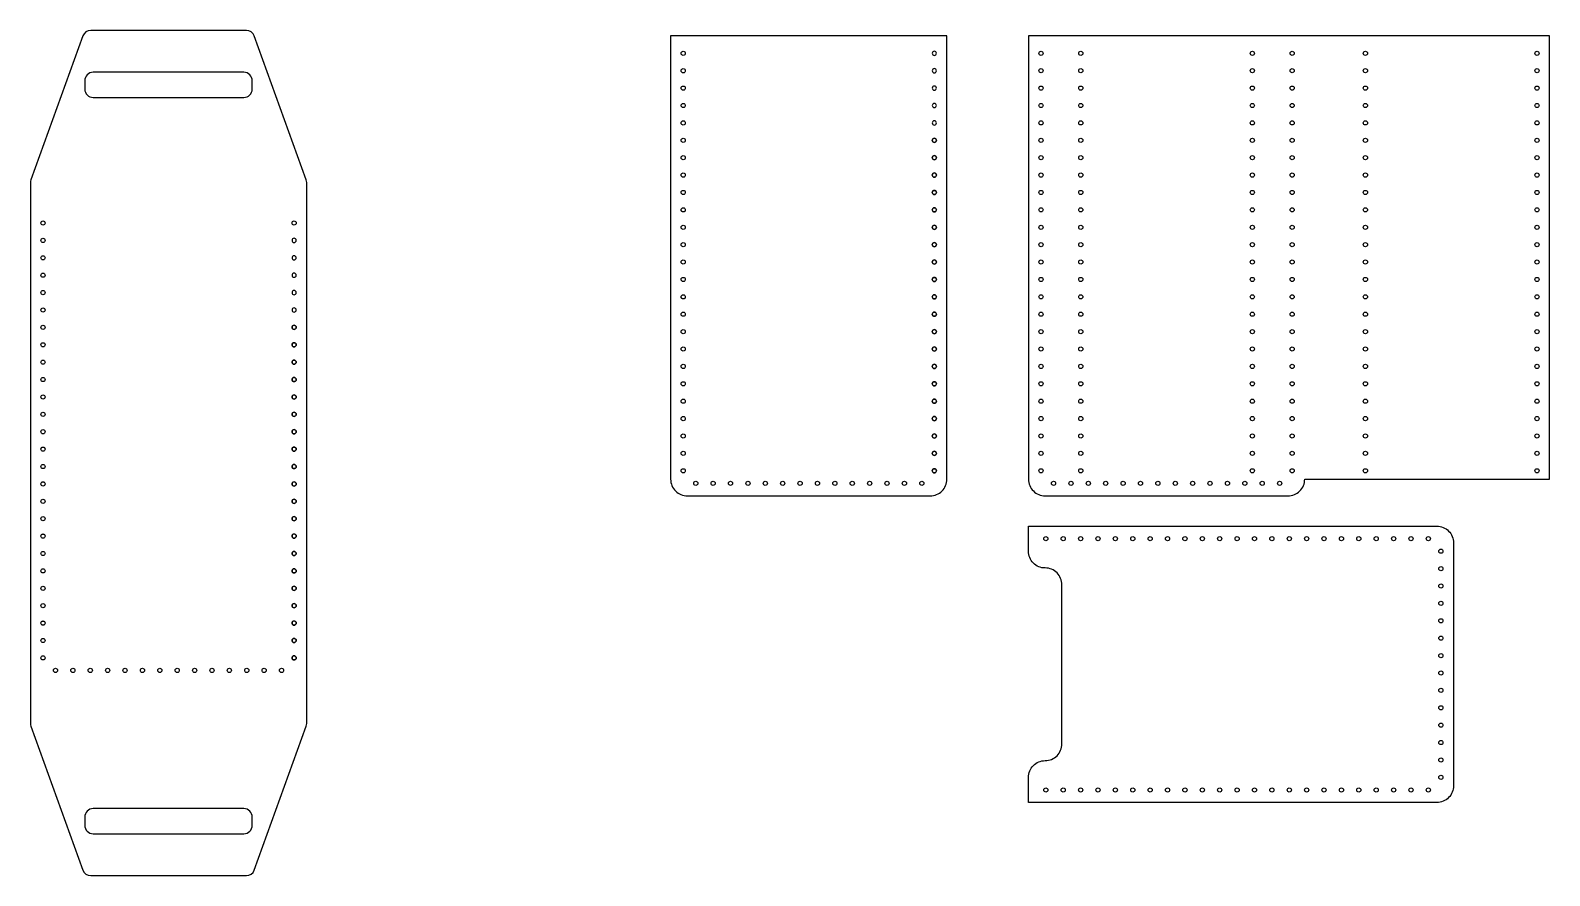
# Model space of a CAD drawing. Header units: millimetres. Extents: x -110 to 253, y 571 to 773.
import ezdxf

# ---------------------------------------------------------------- set-up
doc = ezdxf.new("R2010")
doc.units = ezdxf.units.MM
doc.header["$MEASUREMENT"] = 0

# ---------------------------------------------------------------- blocks, each defined once
blk = doc.blocks.new('*U106')
blk.add_circle((0, 0), 0.5)
blk = doc.blocks.new('*U107')
at = {"color": 0, "linetype": 'ByBlock', "lineweight": -2, "transparency": 16777216, "rotation": 180}
for p in [(48.65, 500.56), (52.8, 500.56), (56.95, 500.56), (61.11, 500.56), (65.26, 500.56), (69.42, 500.56), (73.57, 500.56), (77.72, 500.56), (81.88, 500.56), (86.03, 500.56), (90.19, 500.56), (94.34, 500.56), (98.49, 500.56), (102.65, 500.56)]:
    blk.add_blockref('*U106', p, dxfattribs=at)
blk = doc.blocks.new('*U110')
blk.add_circle((0, 0), 0.5)
blk = doc.blocks.new('*U111')
at = {"color": 0, "linetype": 'ByBlock', "lineweight": -2, "transparency": 16777216, "rotation": 90}
for p in [(45.65, 603.25), (45.65, 599.09), (45.65, 594.94), (45.65, 590.79), (45.65, 586.63), (45.65, 582.48), (45.65, 578.32), (45.65, 574.17), (45.65, 570.02), (45.65, 565.86), (45.65, 561.71), (45.65, 557.56), (45.65, 553.4), (45.65, 549.25), (45.65, 545.09), (45.65, 540.94), (45.65, 536.79), (45.65, 532.63), (45.65, 528.48), (45.65, 524.33), (45.65, 520.17), (45.65, 516.02), (45.65, 511.86), (45.65, 507.71), (45.65, 503.56)]:
    blk.add_blockref('*U110', p, dxfattribs=at)
blk = doc.blocks.new('*U112')
blk.add_circle((0, 0), 0.5)
blk = doc.blocks.new('*U113')
at = {"color": 0, "linetype": 'ByBlock', "lineweight": -2, "transparency": 16777216, "rotation": 90}
for p in [(45.65, 603.25), (45.65, 599.09), (45.65, 594.94), (45.65, 590.79), (45.65, 586.63), (45.65, 582.48), (45.65, 578.32), (45.65, 574.17), (45.65, 570.02), (45.65, 565.86), (45.65, 561.71), (45.65, 557.56), (45.65, 553.4), (45.65, 549.25), (45.65, 545.09), (45.65, 540.94), (45.65, 536.79), (45.65, 532.63), (45.65, 528.48), (45.65, 524.33), (45.65, 520.17), (45.65, 516.02), (45.65, 511.86), (45.65, 507.71), (45.65, 503.56)]:
    blk.add_blockref('*U112', p, dxfattribs=at)
blk = doc.blocks.new('*U120')
blk.add_circle((0, 0), 0.5)
blk = doc.blocks.new('*U121')
at = {"color": 0, "linetype": 'ByBlock', "lineweight": -2, "transparency": 16777216, "rotation": 180}
for p in [(48.65, 500.56), (52.8, 500.56), (56.95, 500.56), (61.11, 500.56), (65.26, 500.56), (69.42, 500.56), (73.57, 500.56), (77.72, 500.56), (81.88, 500.56), (86.03, 500.56), (90.19, 500.56), (94.34, 500.56), (98.49, 500.56), (102.65, 500.56)]:
    blk.add_blockref('*U120', p, dxfattribs=at)
blk = doc.blocks.new('*U132')
blk.add_circle((0, 0), 0.5)
blk = doc.blocks.new('*U133')
at = {"color": 0, "linetype": 'ByBlock', "lineweight": -2, "transparency": 16777216, "rotation": 180}
for p in [(48.65, 500.56), (52.8, 500.56), (56.95, 500.56), (61.11, 500.56), (65.26, 500.56), (69.42, 500.56), (73.57, 500.56), (77.72, 500.56), (81.88, 500.56), (86.03, 500.56), (90.19, 500.56), (94.34, 500.56), (98.49, 500.56), (102.65, 500.56)]:
    blk.add_blockref('*U132', p, dxfattribs=at)
blk = doc.blocks.new('*U134')
blk.add_circle((0, 0), 0.5)
blk = doc.blocks.new('*U135')
at = {"color": 0, "linetype": 'ByBlock', "lineweight": -2, "transparency": 16777216, "rotation": 90}
for p in [(45.65, 603.25), (45.65, 599.09), (45.65, 594.94), (45.65, 590.79), (45.65, 586.63), (45.65, 582.48), (45.65, 578.32), (45.65, 574.17), (45.65, 570.02), (45.65, 565.86), (45.65, 561.71), (45.65, 557.56), (45.65, 553.4), (45.65, 549.25), (45.65, 545.09), (45.65, 540.94), (45.65, 536.79), (45.65, 532.63), (45.65, 528.48), (45.65, 524.33), (45.65, 520.17), (45.65, 516.02), (45.65, 511.86), (45.65, 507.71), (45.65, 503.56)]:
    blk.add_blockref('*U134', p, dxfattribs=at)
blk = doc.blocks.new('*U136')
blk.add_circle((0, 0), 0.5)
blk = doc.blocks.new('*U137')
at = {"color": 0, "linetype": 'ByBlock', "lineweight": -2, "transparency": 16777216, "rotation": 90}
for p in [(45.65, 603.25), (45.65, 599.09), (45.65, 594.94), (45.65, 590.79), (45.65, 586.63), (45.65, 582.48), (45.65, 578.32), (45.65, 574.17), (45.65, 570.02), (45.65, 565.86), (45.65, 561.71), (45.65, 557.56), (45.65, 553.4), (45.65, 549.25), (45.65, 545.09), (45.65, 540.94), (45.65, 536.79), (45.65, 532.63), (45.65, 528.48), (45.65, 524.33), (45.65, 520.17), (45.65, 516.02), (45.65, 511.86), (45.65, 507.71), (45.65, 503.56)]:
    blk.add_blockref('*U136', p, dxfattribs=at)

msp = doc.modelspace()

# ---------------------------------------------------------------- linework, layer by layer
for p, q in [((249.62, 771.55), (249.62, 771.55)), ((132.12, 644.49), (132.12, 644.49))]:
    msp.add_line(p, q)
for points in [[(-58.71, 772.87), (-95.9, 772.87, 0.315993), (-97.78, 771.55), (-110.18, 737.2, 0.086852), (-110.3, 736.52), (-110.3, 607.38, 0.086852), (-110.18, 606.7), (-97.78, 572.35, 0.315993), (-95.9, 571.03), (-58.71, 571.03, 0.315993), (-56.82, 572.35), (-44.42, 606.7, 0.086852), (-44.3, 607.38), (-44.3, 736.52, 0.086852), (-44.42, 737.2), (-56.82, 771.55, 0.315993)], [(128.12, 771.55), (128.12, 665.71, 0.414214), (132.12, 661.71), (190.12, 661.71, 0.414214), (194.12, 665.71), (252.62, 665.71), (252.62, 771.55)], [(-57.3, 758.87), (-57.3, 760.87, 0.414214), (-59.3, 762.87), (-95.3, 762.87, 0.414214), (-97.3, 760.87), (-97.3, 758.87, 0.414214), (-95.3, 756.87), (-59.3, 756.87, 0.414214)], [(229.66, 650.49), (229.66, 592.49, -0.414214), (225.66, 588.49), (128.12, 588.49), (128.12, 594.49, -0.414214), (132.12, 598.49, 0.414214), (136.12, 602.49), (136.12, 640.49, 0.414214), (132.12, 644.49, -0.414214), (128.12, 648.49), (128.12, 654.49), (225.66, 654.49, -0.414214)], [(-59.3, 587.03), (-95.3, 587.03, 0.414214), (-97.3, 585.03), (-97.3, 583.03, 0.414214), (-95.3, 581.03), (-59.3, 581.03, 0.414214), (-57.3, 583.03), (-57.3, 585.03, 0.414214)]]:
    msp.add_lwpolyline(points, format="xyb", close=True)
msp.add_lwpolyline([(108.65, 665.71), (108.65, 771.55), (42.65, 771.55), (42.65, 665.71, 0.414214), (46.65, 661.71), (104.65, 661.71, 0.414214), (108.65, 665.71, -0.414214)], format="xyb")
for centre in [(131.12, 767.4), (140.62, 767.4), (181.62, 767.4), (191.12, 767.4), (208.62, 767.4), (249.62, 767.4), (131.12, 763.25), (140.62, 763.25), (181.62, 763.25), (191.12, 763.25), (208.62, 763.25), (249.62, 763.25), (131.12, 759.09), (140.62, 759.09), (181.62, 759.09), (191.12, 759.09), (208.62, 759.09), (249.62, 759.09), (131.12, 754.94), (140.62, 754.94), (181.62, 754.94), (191.12, 754.94), (208.62, 754.94), (249.62, 754.94), (131.12, 750.79), (140.62, 750.79), (181.62, 750.79), (191.12, 750.79), (208.62, 750.79), (249.62, 750.79), (45.65, 746.63), (105.65, 746.63), (131.12, 746.63), (140.62, 746.63), (181.62, 746.63), (191.12, 746.63), (208.62, 746.63), (249.62, 746.63), (45.65, 742.48), (105.65, 742.48), (131.12, 742.48), (140.62, 742.48), (181.62, 742.48), (191.12, 742.48), (208.62, 742.48), (249.62, 742.48), (45.65, 738.32), (105.65, 738.32), (131.12, 738.32), (140.62, 738.32), (181.62, 738.32), (191.12, 738.32), (208.62, 738.32), (249.62, 738.32), (45.65, 734.17), (105.65, 734.17), (131.12, 734.17), (140.62, 734.17), (181.62, 734.17), (191.12, 734.17), (208.62, 734.17), (249.62, 734.17), (45.65, 730.02), (105.65, 730.02), (131.12, 730.02), (140.62, 730.02), (181.62, 730.02), (191.12, 730.02), (208.62, 730.02), (249.62, 730.02), (-107.3, 726.87), (-47.3, 726.87), (45.65, 725.86), (105.65, 725.86), (131.12, 725.86), (140.62, 725.86), (181.62, 725.86), (191.12, 725.86), (208.62, 725.86), (249.62, 725.86), (45.65, 721.71), (105.65, 721.71), (131.12, 721.71), (140.62, 721.71), (181.62, 721.71), (191.12, 721.71), (208.62, 721.71), (249.62, 721.71), (45.65, 717.55), (105.65, 717.55), (131.12, 717.55), (140.62, 717.55), (181.62, 717.55), (191.12, 717.55), (208.62, 717.55), (249.62, 717.55), (45.65, 713.4), (105.65, 713.4), (131.12, 713.4), (140.62, 713.4), (181.62, 713.4), (191.12, 713.4), (208.62, 713.4), (249.62, 713.4), (45.65, 709.25), (105.65, 709.25), (131.12, 709.25), (140.62, 709.25), (181.62, 709.25), (191.12, 709.25), (208.62, 709.25), (249.62, 709.25), (45.65, 705.09), (105.65, 705.09), (131.12, 705.09), (140.62, 705.09), (181.62, 705.09), (191.12, 705.09), (208.62, 705.09), (249.62, 705.09), (-107.3, 701.95), (-47.3, 701.95), (45.65, 700.94), (105.65, 700.94), (131.12, 700.94), (140.62, 700.94), (181.62, 700.94), (191.12, 700.94), (208.62, 700.94), (249.62, 700.94), (-107.3, 697.8), (-47.3, 697.8), (45.65, 696.79), (105.65, 696.79), (131.12, 696.79), (140.62, 696.79), (181.62, 696.79), (191.12, 696.79), (208.62, 696.79), (249.62, 696.79), (-107.3, 693.64), (-47.3, 693.64), (-107.3, 689.49), (-47.3, 689.49), (45.65, 692.63), (105.65, 692.63), (131.12, 692.63), (140.62, 692.63), (181.62, 692.63), (191.12, 692.63), (208.62, 692.63), (249.62, 692.63), (45.65, 688.48), (105.65, 688.48), (131.12, 688.48), (140.62, 688.48), (181.62, 688.48), (191.12, 688.48), (208.62, 688.48), (249.62, 688.48), (-107.3, 685.34), (-47.3, 685.34), (45.65, 684.32), (105.65, 684.32), (131.12, 684.32), (140.62, 684.32), (181.62, 684.32), (191.12, 684.32), (208.62, 684.32), (249.62, 684.32), (-107.3, 681.18), (-47.3, 681.18), (45.65, 680.17), (105.65, 680.17), (131.12, 680.17), (140.62, 680.17), (181.62, 680.17), (191.12, 680.17), (208.62, 680.17), (249.62, 680.17), (-107.3, 677.03), (-47.3, 677.03), (45.65, 676.02), (105.65, 676.02), (131.12, 676.02), (140.62, 676.02), (181.62, 676.02), (191.12, 676.02), (208.62, 676.02), (249.62, 676.02), (-107.3, 672.88), (-47.3, 672.88), (45.65, 671.86), (105.65, 671.86), (131.12, 671.86), (140.62, 671.86), (181.62, 671.86), (191.12, 671.86), (208.62, 671.86), (249.62, 671.86), (-107.3, 668.72), (-47.3, 668.72), (105.65, 667.71), (131.12, 667.71), (140.62, 667.71), (181.62, 667.71), (191.12, 667.71), (208.62, 667.71), (249.62, 667.71), (-107.3, 664.57), (-47.3, 664.57), (134.12, 664.71), (138.27, 664.71), (142.43, 664.71), (146.58, 664.71), (150.74, 664.71), (154.89, 664.71), (159.04, 664.71), (163.2, 664.71), (167.35, 664.71), (171.5, 664.71), (175.66, 664.71), (179.81, 664.71), (183.97, 664.71), (188.12, 664.71), (-107.3, 660.41), (-47.3, 660.41), (-107.3, 656.26), (-47.3, 656.26), (-107.3, 652.11), (-47.3, 652.11), (132.27, 651.49), (136.43, 651.49), (140.58, 651.49), (144.74, 651.49), (148.89, 651.49), (153.04, 651.49), (157.2, 651.49), (161.35, 651.49), (165.5, 651.49), (169.66, 651.49), (173.81, 651.49), (177.97, 651.49), (182.12, 651.49), (186.27, 651.49), (190.43, 651.49), (194.58, 651.49), (198.73, 651.49), (202.89, 651.49), (207.04, 651.49), (211.2, 651.49), (215.35, 651.49), (219.5, 651.49), (223.66, 651.49), (-107.3, 647.95), (-47.3, 647.95), (-107.3, 643.8), (-47.3, 643.8), (-107.3, 639.65), (-47.3, 639.65), (-107.3, 635.49), (-47.3, 635.49), (-107.3, 631.34), (-47.3, 631.34), (-107.3, 627.18), (-47.3, 627.18), (-47.3, 623.03), (132.27, 591.49), (136.43, 591.49), (140.58, 591.49), (144.74, 591.49), (148.89, 591.49), (153.04, 591.49), (157.2, 591.49), (161.35, 591.49), (165.5, 591.49), (169.66, 591.49), (173.81, 591.49), (177.97, 591.49), (182.12, 591.49), (186.27, 591.49), (190.43, 591.49), (194.58, 591.49), (198.73, 591.49), (202.89, 591.49), (207.04, 591.49), (211.2, 591.49), (215.35, 591.49), (219.5, 591.49), (223.66, 591.49)]:
    msp.add_circle(centre, 0.5)

# ---------------------------------------------------------------- block references
for name, p in [('*U135', (0, 164.15)), ('*U111', (-152.95, 119.47)), ('*U133', (0, 164.15)), ('*U107', (-152.95, 119.47))]:
    msp.add_blockref(name, p)
at = {"xscale": -1}
for name, p in [('*U137', (151.29, 164.15)), ('*U113', (-1.65, 119.47))]:
    msp.add_blockref(name, p, dxfattribs=at)
at = {"rotation": 90}
msp.add_blockref('*U121', (727.21, 545.85), dxfattribs=at)

doc.saveas('drawing.dxf')
